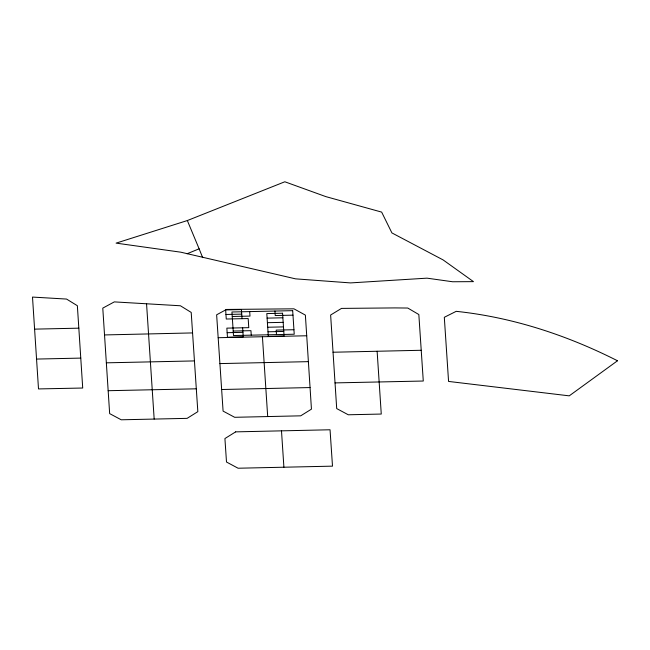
<?xml version="1.0" encoding="UTF-8"?>
<svg xmlns="http://www.w3.org/2000/svg" width="650" height="650" viewBox="0 0 650 650"><rect width="100%" height="100%" fill="white"/><g stroke="black" fill="none" stroke-linecap="round" stroke-linejoin="round"><path stroke-width="0.97" d="M187.07 253.768L199.119 248.812L187.338 220.545L116.114 243.124L180.765 252.184L295.539 278.85L350.521 282.912L426.993 278.159L452.628 281.759L473.468 281.637L443.105 259.919L391.909 232.919L381.656 212.103L325.837 196.617L284.83 181.773L187.338 220.545M104.528 334.937L192.571 332.922L197.836 411.653L187.119 418.356L121.225 419.794L109.655 413.611L102.781 308.124L114.303 301.892L180.407 305.768L191.206 312.423L192.571 332.922M225.956 314.478L241.727 314.129M232.245 316.485L249.99 316.095L249.697 311.602M292.979 315.152L275.226 315.543L274.934 311.049M267.101 318.134L282.88 317.785M267.402 322.684L283.181 322.343M34.604 329.136L78.829 328.169L82.712 388.026L38.504 388.928L32.5 297.074L66.552 299.065L77.358 305.719L78.829 328.169M267.702 327.243L283.481 326.893M233.196 331.053L250.949 330.663L251.241 335.156M293.938 329.729L276.185 330.111L276.486 334.604M227.151 332.686L242.929 332.345M268.003 331.793L283.774 331.451M218.181 337.707L306.719 335.766L311.447 409.142L300.706 415.829L234.674 417.3L223.088 411.101L216.637 314.803L226.525 309.449L293.922 308.823L305.378 315.104L306.719 335.766M333.044 352.235L421.224 350.277M36.562 359.068L80.746 358.101M106.356 362.83L194.447 360.921M219.919 363.594L308.392 361.644M335.026 382.899L423.28 381.03L418.836 314.535L407.761 308.035L394.948 307.913L341.502 308.401L330.631 315.014L336.7 408.582L348.286 414.781L381.266 414.05L377.13 351.268M108.16 390.707L196.316 388.814M221.642 389.512L310.066 387.562M199.119 248.812L202.678 257.644M281.491 430.844L283.904 467.22M262.421 336.733L267.694 416.561M242.028 318.679L241.434 309.579L225.656 309.92L226.257 319.028L248.178 318.549L248.771 327.657L226.85 328.136L227.451 337.244L243.23 336.895L242.629 327.787M146.559 303.786L154.172 419.079M617.5 360.766L569.238 395.85L448.565 381.428L444.308 317.306L456.202 311.334C512.598 317.281 567.028 335.213 617.5 360.766M235.658 431.868L224.916 438.555L226.501 462.028L238.087 468.227L332.499 466.148L330.046 429.772L235.658 431.868M292.687 310.659L231.944 311.992L233.496 335.546L294.231 334.222L292.687 310.659M282.579 313.235L266.809 313.576L268.304 336.351L284.074 336.001L282.579 313.235"/></g></svg>
